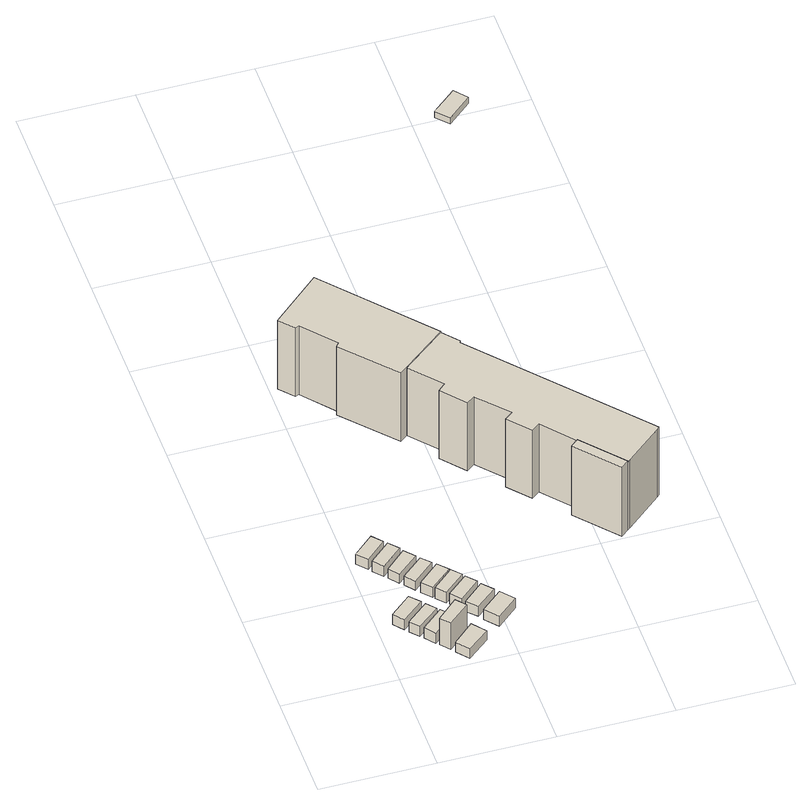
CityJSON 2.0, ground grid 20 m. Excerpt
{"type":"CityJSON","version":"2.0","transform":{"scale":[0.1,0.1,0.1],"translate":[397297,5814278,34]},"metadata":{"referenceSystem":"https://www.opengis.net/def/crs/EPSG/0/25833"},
"CityObjects":{
"building1":{"type":"Building","attributes":{"Gemeindeschluessel":"11000009","BezugspunktDach":"2200","function":"31001_2463","measuredHeight":2.16,"storeysAboveGround":1},"address":[{"country":"Germany","locality":"Berlin","thoroughfareNumber":"9 (14)","thoroughfareName":"Trojanstraße"}],"geometry":[{"type":"Solid","lod":"1","boundaries":[[[[0,1,2,3]],[[4,5,6,7]],[[4,7,3,2]],[[5,4,2,1]],[[6,5,1,0]],[[7,6,0,3]]]]}]},
"building2":{"type":"Building","attributes":{"Gemeindeschluessel":"11000009","BezugspunktDach":"2200","function":"31001_2463","measuredHeight":2.19,"storeysAboveGround":1},"address":[{"country":"Germany","locality":"Berlin","thoroughfareNumber":"9 (13)","thoroughfareName":"Trojanstraße"}],"geometry":[{"type":"Solid","lod":"1","boundaries":[[[[8,9,10,11]],[[12,13,14,15]],[[12,15,11,10]],[[13,12,10,9]],[[14,13,9,8]],[[15,14,8,11]]]]}]},
"building3":{"type":"Building","attributes":{"Gemeindeschluessel":"11000009","BezugspunktDach":"2200","function":"31001_2463","measuredHeight":2.26,"storeysAboveGround":1},"address":[{"country":"Germany","locality":"Berlin","thoroughfareNumber":"9 (12)","thoroughfareName":"Trojanstraße"}],"geometry":[{"type":"Solid","lod":"1","boundaries":[[[[16,17,18,19]],[[20,21,22,23]],[[20,23,19,18]],[[21,20,18,17]],[[22,21,17,16]],[[23,22,16,19]]]]}]},
"building4":{"type":"Building","attributes":{"Gemeindeschluessel":"11000009","BezugspunktDach":"2200","function":"31001_2463","measuredHeight":2.21,"storeysAboveGround":1},"address":[{"country":"Germany","locality":"Berlin","thoroughfareNumber":"9 (8)","thoroughfareName":"Trojanstraße"}],"geometry":[{"type":"Solid","lod":"1","boundaries":[[[[24,25,26,27]],[[28,29,30,31]],[[28,31,27,26]],[[29,28,26,25]],[[30,29,25,24]],[[31,30,24,27]]]]}]},
"building5":{"type":"Building","attributes":{"Gemeindeschluessel":"11000009","BezugspunktDach":"2200","function":"31001_2463","measuredHeight":5.81,"storeysAboveGround":1},"address":[{"country":"Germany","locality":"Berlin","thoroughfareNumber":"9 (11)","thoroughfareName":"Trojanstraße"}],"geometry":[{"type":"Solid","lod":"1","boundaries":[[[[32,33,34,35]],[[36,37,38,39]],[[36,39,35,34]],[[37,36,34,33]],[[38,37,33,32]],[[39,38,32,35]]]]}]},
"building6":{"type":"Building","attributes":{"Gemeindeschluessel":"11000009","BezugspunktDach":"2200","function":"31001_2463","measuredHeight":2.21,"storeysAboveGround":1},"address":[{"country":"Germany","locality":"Berlin","thoroughfareNumber":"9 (7)","thoroughfareName":"Trojanstraße"}],"geometry":[{"type":"Solid","lod":"1","boundaries":[[[[40,41,42,43]],[[44,45,46,47]],[[44,47,43,42]],[[45,44,42,41]],[[46,45,41,40]],[[47,46,40,43]]]]}]},
"building7":{"type":"Building","attributes":{"Gemeindeschluessel":"11000009","BezugspunktDach":"2200","function":"31001_2463","measuredHeight":2.02,"storeysAboveGround":1},"address":[{"country":"Germany","locality":"Berlin","thoroughfareNumber":"9 (10)","thoroughfareName":"Trojanstraße"}],"geometry":[{"type":"Solid","lod":"1","boundaries":[[[[48,49,50,51]],[[52,53,54,55]],[[52,55,51,50]],[[53,52,50,49]],[[54,53,49,48]],[[55,54,48,51]]]]}]},
"building8":{"type":"Building","attributes":{"Gemeindeschluessel":"11000009","BezugspunktDach":"2200","function":"31001_2463","measuredHeight":1.96,"storeysAboveGround":1},"address":[{"country":"Germany","locality":"Berlin","thoroughfareNumber":"9 (6)","thoroughfareName":"Trojanstraße"}],"geometry":[{"type":"Solid","lod":"1","boundaries":[[[[56,57,58,59]],[[60,61,62,63]],[[60,63,59,58]],[[61,60,58,57]],[[62,61,57,56]],[[63,62,56,59]]]]}]},
"building9":{"type":"Building","attributes":{"Gemeindeschluessel":"11000009","BezugspunktDach":"2200","function":"31001_2463","measuredHeight":2.03,"storeysAboveGround":1},"address":[{"country":"Germany","locality":"Berlin","thoroughfareNumber":"9 (5)","thoroughfareName":"Trojanstraße"}],"geometry":[{"type":"Solid","lod":"1","boundaries":[[[[64,65,66,67]],[[68,69,70,71]],[[68,71,67,66]],[[69,68,66,65]],[[70,69,65,64]],[[71,70,64,67]]]]}]},
"building10":{"type":"Building","attributes":{"Gemeindeschluessel":"11000009","BezugspunktDach":"2200","function":"31001_2463","measuredHeight":2.24,"storeysAboveGround":1},"address":[{"country":"Germany","locality":"Berlin","thoroughfareNumber":"9 (4)","thoroughfareName":"Trojanstraße"}],"geometry":[{"type":"Solid","lod":"1","boundaries":[[[[72,73,74,75]],[[76,77,78,79]],[[76,79,75,74]],[[77,76,74,73]],[[78,77,73,72]],[[79,78,72,75]]]]}]},
"building11":{"type":"Building","attributes":{"Gemeindeschluessel":"11000009","BezugspunktDach":"2200","function":"31001_2463","measuredHeight":2.44,"storeysAboveGround":1},"address":[{"country":"Germany","locality":"Berlin","thoroughfareNumber":"9 (3)","thoroughfareName":"Trojanstraße"}],"geometry":[{"type":"Solid","lod":"1","boundaries":[[[[80,81,82,83]],[[84,85,86,87]],[[84,87,83,82]],[[85,84,82,81]],[[86,85,81,80]],[[87,86,80,83]]]]}]},
"building12":{"type":"Building","attributes":{"Gemeindeschluessel":"11000009","BezugspunktDach":"2200","function":"31001_2463","measuredHeight":2.33,"storeysAboveGround":1},"address":[{"country":"Germany","locality":"Berlin","thoroughfareNumber":"9 (2)","thoroughfareName":"Trojanstraße"}],"geometry":[{"type":"Solid","lod":"1","boundaries":[[[[88,89,90,91]],[[92,93,94,95]],[[92,95,91,90]],[[93,92,90,89]],[[94,93,89,88]],[[95,94,88,91]]]]}]},
"building13":{"type":"Building","attributes":{"Gemeindeschluessel":"11000009","BezugspunktDach":"2200","function":"31001_2463","measuredHeight":2.23,"storeysAboveGround":1},"address":[{"country":"Germany","locality":"Berlin","thoroughfareNumber":"9 (1)","thoroughfareName":"Trojanstraße"}],"geometry":[{"type":"Solid","lod":"1","boundaries":[[[[96,97,98,99]],[[100,101,102,103]],[[100,103,99,98]],[[101,100,98,97]],[[102,101,97,96]],[[103,102,96,99]]]]}]},
"building14":{"type":"Building","attributes":{"Gemeindeschluessel":"11000009","BezugspunktDach":"2200","function":"31001_2463","measuredHeight":2.16,"storeysAboveGround":1},"address":[{"country":"Germany","locality":"Berlin","thoroughfareNumber":"9","thoroughfareName":"Trojanstraße"}],"geometry":[{"type":"Solid","lod":"1","boundaries":[[[[104,105,106,107]],[[108,109,110,111]],[[108,111,107,106]],[[109,108,106,105]],[[110,109,105,104]],[[111,110,104,107]]]]}]},
"building15":{"type":"Building","attributes":{"Gemeindeschluessel":"11000009","function":"31001_1010"},"address":[{"country":"Germany","locality":"Berlin","thoroughfareNumber":"4, 4A, 4B, 4C, 4D","thoroughfareName":"Trojanstraße"}],"children":["building15-1","building15-2","building15-3"]},
"building15-1":{"type":"BuildingPart","attributes":{"BezugspunktDach":"2200","measuredHeight":15.63,"storeysAboveGround":4},"parents":["building15"],"geometry":[{"type":"MultiSurface","lod":"1","boundaries":[[[112,113,114,115,116,117,118,119,120,121,122,123,124,125,126,127,128,129,130]],[[131,132,133,134,135,136,137,138,139,140,141,142,143,144,145,146,147,148,149]],[[134,133,127,126]],[[135,134,126,125]],[[136,135,125,124]],[[137,136,124,123]],[[138,137,123,122]],[[139,138,122,121]],[[141,140,120,119]],[[142,141,119,118]],[[143,142,118,117]],[[144,143,117,116]],[[145,144,116,115]],[[146,145,115,114]],[[147,146,114,113]],[[148,147,113,112]],[[149,148,112,130]],[[131,149,130,129]],[[132,131,129,128]],[[132,128,127,133]],[[150,140,139,121,120]]]}]},
"building15-2":{"type":"BuildingPart","attributes":{"BezugspunktDach":"2200","measuredHeight":15.29,"storeysAboveGround":4},"parents":["building15"],"geometry":[{"type":"MultiSurface","lod":"1","boundaries":[[[151,152,153,154,155,156,157,158,159]],[[160,133,149,161,162,163,164,165,166]],[[160,166,159,158]],[[133,160,158,157]],[[149,130,129,128,127,157,156]],[[161,149,156,155]],[[162,161,155,154]],[[163,162,154,153]],[[164,163,153,152]],[[165,164,152,151]],[[166,165,151,159]],[[131,129,130,149]],[[131,132,128,129]],[[167,132,133,127,128]]]}]},
"building15-3":{"type":"BuildingPart","attributes":{"BezugspunktDach":"2200","measuredHeight":15.4,"storeysAboveGround":4},"parents":["building15"],"geometry":[{"type":"MultiSurface","lod":"1","boundaries":[[[168,169,170,171]],[[140,139,172,173]],[[140,173,171,170]],[[121,120,140,170,169]],[[172,139,169,168]],[[173,172,168,171]],[[139,140,120,121]]]}]},
"building16":{"type":"Building","attributes":{"Gemeindeschluessel":"11000009","BezugspunktDach":"2200","function":"31001_2000","measuredHeight":1.4,"storeysAboveGround":1},"address":[{"country":"Germany","locality":"Berlin","thoroughfareNumber":"220 (1)","thoroughfareName":"Köpenicker Landstraße"}],"geometry":[{"type":"Solid","lod":"1","boundaries":[[[[174,175,176,177]],[[178,179,180,181]],[[178,181,177,176]],[[179,178,176,175]],[[180,179,175,174]],[[181,180,174,177]]]]}]}
},
"vertices":[
[38,95,39],[76,127,39],[60,145,39],[23,113,39],[60,145,17],[76,127,17],[38,95,17],[23,113,17],
[57,73,39],[95,105,39],[81,121,39],[43,89,39],[81,121,17],[95,105,17],[57,73,17],[43,89,17],
[76,50,40],[114,83,40],[99,100,40],[62,68,40],[99,100,17],[114,83,17],[76,50,17],[62,68,17],
[24,244,39],[60,276,39],[44,294,39],[8,262,39],[44,294,17],[60,276,17],[24,244,17],[8,262,17],
[95,30,76],[132,62,76],[117,79,76],[81,46,76],[117,79,17],[132,62,17],[95,30,17],[81,46,17],
[43,222,39],[80,254,39],[65,271,39],[29,239,39],[65,271,16],[80,254,16],[43,222,16],[29,239,16],
[118,1,38],[156,33,38],[137,56,38],[100,23,38],[137,56,17],[156,33,17],[118,1,17],[100,23,17],
[62,199,37],[100,231,37],[84,249,37],[48,216,37],[84,249,17],[100,231,17],[62,199,17],[48,216,17],
[82,176,37],[120,209,37],[105,225,37],[68,193,37],[105,225,17],[120,209,17],[82,176,17],[68,193,17],
[103,152,39],[141,185,39],[125,202,39],[88,169,39],[125,202,17],[141,185,17],[103,152,17],[88,169,17],
[120,133,41],[157,165,41],[142,181,41],[106,149,41],[142,181,17],[157,165,17],[120,133,17],[106,149,17],
[139,112,40],[175,144,40],[160,161,40],[124,130,40],[160,161,17],[175,144,17],[139,112,17],[124,130,17],
[160,89,39],[196,119,39],[179,138,39],[143,106,39],[179,138,17],[196,119,17],[160,89,17],[143,106,17],
[185,57,39],[222,89,39],[202,112,39],[165,80,39],[202,112,17],[222,89,17],[185,57,17],[165,80,17],
[224,473,159],[211,461,159],[246,420,159],[260,431,159],[307,378,159],[293,367,159],[326,329,159],[340,340,159],[387,285,159],[449,214,159],[454,218,159],[517,272,159],[521,276,159],[276,556,159],[278,559,159],[254,587,159],[246,581,159],[182,530,159],[178,526,159],[182,530,8],[246,581,8],[254,587,8],[278,559,8],[276,556,8],[521,276,8],[517,272,8],[454,218,8],[449,214,8],[387,285,8],[340,340,8],[326,329,8],[293,367,8],[307,378,8],[260,431,8],[246,420,8],[211,461,8],[224,473,8],[178,526,8],[387,285,143],
[35,665,161],[42,667,161],[90,611,161],[85,605,161],[165,516,161],[178,526,161],[254,587,161],[98,766,161],[13,690,161],[98,766,8],[165,516,8],[85,605,8],[90,611,8],[42,667,8],[35,665,8],[13,690,8],[246,581,96],
[436,203,162],[449,214,162],[387,285,162],[374,274,162],[436,203,8],[374,274,8],
[459,1186,20],[501,1222,20],[482,1244,20],[439,1208,20],[482,1244,6],[501,1222,6],[459,1186,6],[439,1208,6]
]}
